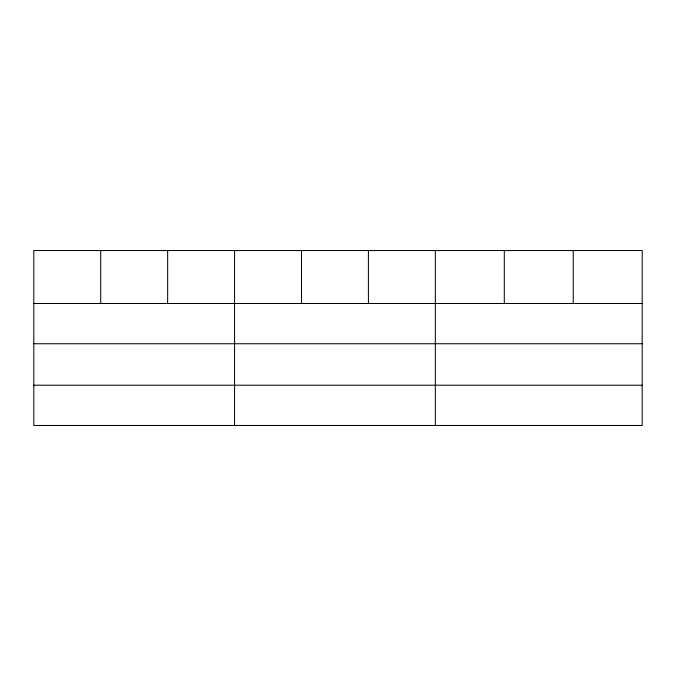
<?xml version="1.0" encoding="UTF-8"?>
<svg xmlns="http://www.w3.org/2000/svg" width="676" height="676" viewBox="0 0 676 676"><rect width="100%" height="100%" fill="white"/><g stroke="black" fill="none" stroke-linecap="round" stroke-linejoin="round"><path stroke-width="1.01" d="M642.2 343.746L642.2 250.534L33.8 250.534L33.8 425.466L642.2 425.466L642.2 343.746L33.8 343.746M33.8 303.49L642.2 303.49M33.8 385.21L642.2 385.21M573.248 250.534L573.248 303.49M504.296 250.534L504.296 303.49M435.344 250.534L435.344 425.466M368.42 250.534L368.42 303.49M301.496 250.534L301.496 303.49M234.572 250.534L234.572 425.466M167.648 250.534L167.648 303.49M100.724 250.534L100.724 303.49"/></g></svg>
